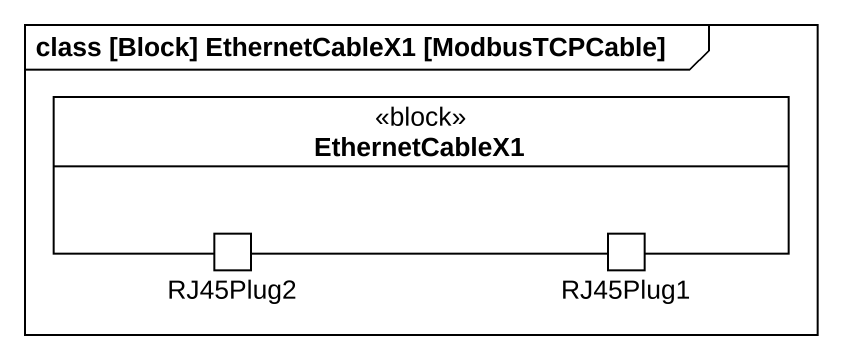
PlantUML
@startuml
mainframe class [Block] EthernetCableX1 [ModbusTCPCable]
rectangle EthernetCableX1 <<block>> {
  port RJ45Plug2
  port RJ45Plug1
}
@enduml
